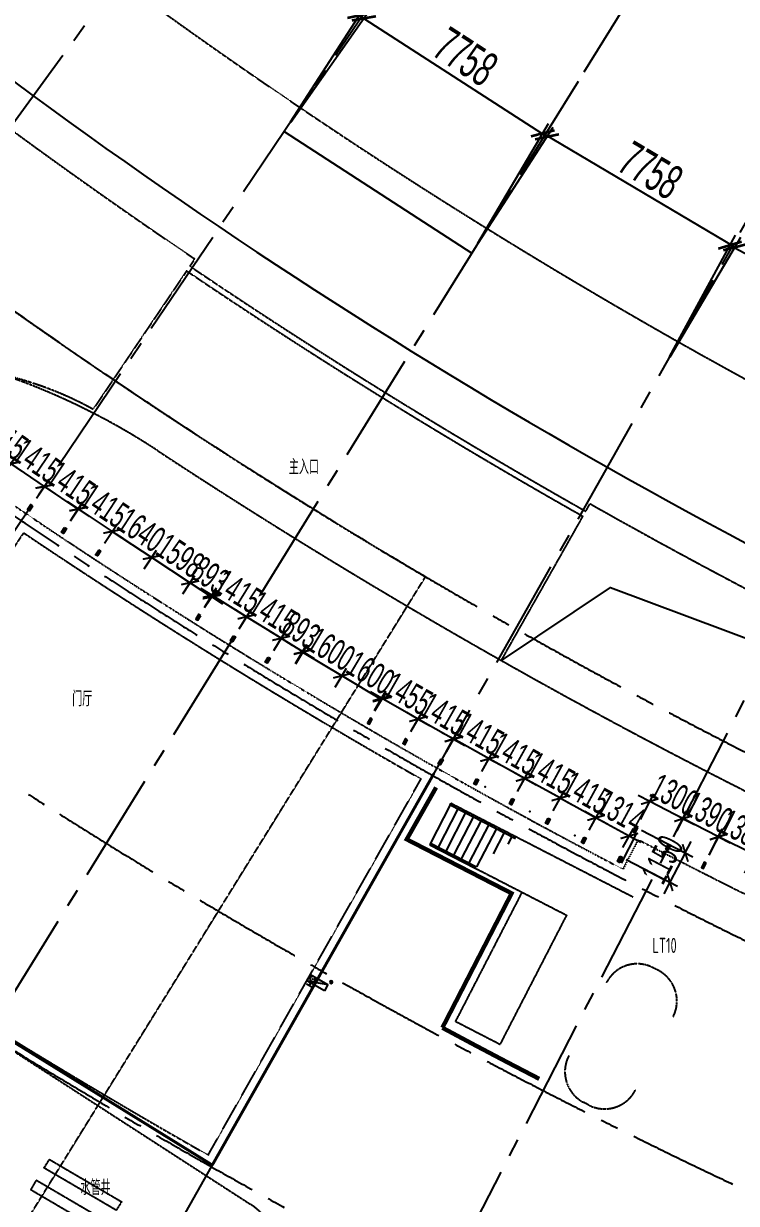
# Model space of a CAD drawing. Extents: x -668578 to 2331563, y -1202445 to 1620273.
# Drawn here: x 202031 to 226766, y 90043 to 130991 of the extents above; entities that cross this region are included whole.
import ezdxf

# ---------------------------------------------------------------- set-up
doc = ezdxf.new("R2010")
doc.units = 0
for name, pattern in [('CENTER2', [28.575, 19.05, -3.175, 3.175, -3.175]), ('DASH', [0.35, 0.25, -0.1]), ('DOT2', [0.125, 0, -0.125])]:
    doc.linetypes.add(name, pattern=pattern)
doc.layers.get('0').update_dxf_attribs({"color": 8})
doc.layers.get('Defpoints').update_dxf_attribs({"color": 8})
for name, color, linetype in [('#标注', 8, 'Continuous'), ('#轴线', 8, 'CENTER2'), ('A-BEAM-PLAN-C', 8, 'Continuous'), ('A-DIMS-150', 8, 'Continuous'), ('A-FLOR-OTLN', 8, 'DOT2'), ('A-STRS', 8, 'Continuous'), ('A-WIND-FRAM', 8, 'Continuous'), ('BZ', 8, 'Continuous'), ('DOOR_FIRE', 8, 'Continuous'), ('G-EVAC', 8, 'Continuous'), ('G-PATT', 8, 'Continuous'), ('L立面-细线', 8, 'Continuous'), ('STAIR', 8, 'Continuous'), ('WINDOW', 8, 'Continuous'), ('外轮廓', 8, 'Continuous'), ('建-文字', 8, 'Continuous'), ('建-消防-防火分区填充', 8, 'Continuous'), ('暖-消防-挡烟垂壁', 8, 'Continuous'), ('水-消防-消火栓', 8, 'Continuous'), ('水-消防-消火栓-标识', 8, 'Continuous')]:
    doc.layers.add(name, color=color, linetype=linetype)
doc.styles.add('JHZX', font='jrs.shx', dxfattribs={"width": 0.6, "bigfont": 'jhz.shx'})
doc.styles.add('XD2008', font='xd-hzs.shx', dxfattribs={"width": 0.7, "bigfont": 'xd-hztxt.shx'})
doc.dimstyles.new('JZBZ-300', dxfattribs={"dimscale": 300, "dimtxt": 3, "dimasz": 1.5, "dimexe": 1, "dimexo": 1, "dimgap": 0.5, "dimtad": 1, "dimdec": 0, "dimdsep": 46, "dimtxsty": 'JHZX', "dimblk1": 'ARCHTICK', "dimblk2": 'ARCHTICK', "dimsah": 1, "dimcen": 0, "dimclrd": 1, "dimclre": 1, "dimclrt": 2, "dimazin": 2, "dimtfac": 1, "dimtdec": 0, "dimtix": 1, "dimtmove": 0, "dimatfit": 3, "dimfxl": 0, "dimtolj": 1, "dimlwd": -1, "dimlwe": -1, "dimarcsym": 0})
doc.dimstyles.new('JZBZ-400', dxfattribs={"dimscale": 400, "dimtxt": 3, "dimasz": 1.5, "dimexe": 1, "dimexo": 1, "dimgap": 0.5, "dimtad": 1, "dimdec": 0, "dimdsep": 46, "dimtxsty": 'JHZX', "dimblk1": 'ARCHTICK', "dimblk2": 'ARCHTICK', "dimsah": 1, "dimcen": 0, "dimclrd": 1, "dimclre": 1, "dimclrt": 2, "dimazin": 2, "dimtfac": 1, "dimtdec": 0, "dimtix": 1, "dimtmove": 0, "dimatfit": 3, "dimfxl": 0, "dimtolj": 1, "dimlwd": -1, "dimlwe": -1, "dimarcsym": 0})

# ---------------------------------------------------------------- blocks, each defined once
blk = doc.blocks.new('_ARCHTICK')
at = {"color": 0, "linetype": 'ByBlock', "const_width": 0.15}
blk.add_lwpolyline([(-0.5, -0.5), (0.5, 0.5)], dxfattribs=at)
blk = doc.blocks.new('*D2918')
at = {"layer": '#标注', "ltscale": 300, "transparency": 16777216}
for p, q in [((52517, 44290), (60086, 50671)), ((174425, -21557), (175612, -11729))]:
    blk.add_line(p, q, dxfattribs=at)
blk.add_arc((197092, 166179), 179600, 220.13382, 263.11563, dxfattribs=at)
at = {"layer": 'Defpoints', "color": 0, "ltscale": 300, "transparency": 16777216}
for p in [(197092, 166179), (52212, 44032), (92699, 20035), (174378, -21955)]:
    blk.add_point(p, dxfattribs=at)
at = {"layer": '#标注', "ltscale": 300, "transparency": 16777216, "xscale": 600, "yscale": 600, "zscale": 600}
for p, rotation in [((59781, 50414), 130.1338192809486), ((175564, -12126), 353.1156299250185)]:
    blk.add_blockref('_ARCHTICK', p, dxfattribs=dict(at, rotation=rotation))
at = {"layer": '#标注', "ltscale": 300, "transparency": 16777216, "insert": (112118, 8861), "char_height": 1200, "attachment_point": 5, "rotation": 331.6247, "style": 'JHZX'}
blk.add_mtext('\\A1;42.98°', dxfattribs=at)
blk = doc.blocks.new('*D2912')
at = {"layer": '#标注', "ltscale": 300, "transparency": 16777216}
for p, q in [((91265, 9465), (95462, 15681)), ((97533, 5410), (101482, 11786))]:
    blk.add_line(p, q, dxfattribs=at)
blk.add_arc((197092, 166179), 182000, 235.96922, 238.23142, dxfattribs=at)
at = {"layer": 'Defpoints', "color": 0, "ltscale": 300, "transparency": 16777216}
for p in [(197092, 166179), (97232, 14022), (91041, 9134), (97322, 5070)]:
    blk.add_point(p, dxfattribs=at)
at = {"layer": '#标注', "ltscale": 300, "transparency": 16777216, "xscale": 600, "yscale": 600, "zscale": 600}
for p, rotation in [((95238, 15349), 145.9692216820972), ((101271, 11446), 328.2314223130762)]:
    blk.add_blockref('_ARCHTICK', p, dxfattribs=dict(at, rotation=rotation))
at = {"layer": '#标注', "ltscale": 300, "transparency": 16777216, "insert": (98670, 14040), "char_height": 1200, "attachment_point": 5, "rotation": 327.1003, "style": 'JHZX'}
blk.add_mtext('\\A1;2.26°', dxfattribs=at)
blk = doc.blocks.new('*D2913')
at = {"layer": '#标注', "ltscale": 300, "transparency": 16777216}
for p, q in [((97533, 5410), (101482, 11786)), ((103957, 1605), (107650, 8133))]:
    blk.add_line(p, q, dxfattribs=at)
blk.add_arc((197092, 166179), 182000, 238.23142, 240.49362, dxfattribs=at)
at = {"layer": 'Defpoints', "color": 0, "ltscale": 300, "transparency": 16777216}
for p in [(197092, 166179), (103316, 10198), (97322, 5070), (103760, 1257)]:
    blk.add_point(p, dxfattribs=at)
at = {"layer": '#标注', "ltscale": 300, "transparency": 16777216, "xscale": 600, "yscale": 600, "zscale": 600}
for p, rotation in [((101271, 11446), 148.2314223130731), ((107453, 7784), 330.4936231196902)]:
    blk.add_blockref('_ARCHTICK', p, dxfattribs=dict(at, rotation=rotation))
at = {"layer": '#标注', "ltscale": 300, "transparency": 16777216, "insert": (104752, 10273), "char_height": 1200, "attachment_point": 5, "rotation": 329.3625, "style": 'JHZX'}
blk.add_mtext('\\A1;2.26°', dxfattribs=at)
blk = doc.blocks.new('*D2939')
at = {"layer": '#标注', "ltscale": 300, "transparency": 16777216}
for p, q in [((-1773, -1481), (-9342, -7863)), ((165914, -92056), (164727, -101884))]:
    blk.add_line(p, q, dxfattribs=at)
blk.add_arc((197092, 166179), 269610, 220.13382, 263.11563, dxfattribs=at)
at = {"layer": 'Defpoints', "color": 0, "ltscale": 300, "transparency": 16777216}
for p in [(197092, 166179), (-1467, -1224), (40380, -53208), (165962, -91659)]:
    blk.add_point(p, dxfattribs=at)
at = {"layer": '#标注', "ltscale": 300, "transparency": 16777216, "xscale": 600, "yscale": 600, "zscale": 600}
for p, rotation in [((-9036, -7605), 130.1338192809485), ((164775, -101487), 353.1156299250187)]:
    blk.add_blockref('_ARCHTICK', p, dxfattribs=dict(at, rotation=rotation))
at = {"layer": '#标注', "ltscale": 300, "transparency": 16777216, "insert": (69342, -70334), "char_height": 1200, "attachment_point": 5, "rotation": 331.6247, "style": 'JHZX'}
blk.add_mtext('\\A1;42.98°', dxfattribs=at)
blk = doc.blocks.new('*D2999')
at = {"layer": '#标注', "transparency": 16777216}
for p, q in [((-60662, 8378), (-58201, 12532)), ((-58405, 12188), (-51730, 8235)), ((-53987, 4425), (-51526, 8579))]:
    blk.add_line(p, q, dxfattribs=at)
at = {"layer": 'Defpoints', "color": 0, "transparency": 16777216}
for p in [(-51730, 8235), (-60866, 8034), (-54191, 4081)]:
    blk.add_point(p, dxfattribs=at)
at = {"layer": '#标注', "transparency": 16777216, "xscale": 600, "yscale": 600, "zscale": 600}
for p, rotation in [((-58405, 12188), 149.3625281524388), ((-51730, 8235), 329.3625281524388)]:
    blk.add_blockref('_ARCHTICK', p, dxfattribs=dict(at, rotation=rotation))
at = {"layer": '#标注', "transparency": 16777216, "insert": (-54660, 10900), "char_height": 1200, "attachment_point": 5, "rotation": 329.3625, "style": 'JHZX'}
blk.add_mtext('\\A1;7758', dxfattribs=at)
blk = doc.blocks.new('*D3000')
at = {"layer": '#标注', "transparency": 16777216}
for p, q in [((-67162, 12584), (-64554, 16616)), ((-64771, 16280), (-58257, 12066)), ((-60648, 8370), (-58040, 12402))]:
    blk.add_line(p, q, dxfattribs=at)
at = {"layer": 'Defpoints', "color": 0, "transparency": 16777216}
for p in [(-67379, 12248), (-58257, 12066), (-60866, 8034)]:
    blk.add_point(p, dxfattribs=at)
at = {"layer": '#标注', "transparency": 16777216, "xscale": 600, "yscale": 600, "zscale": 600}
for p, rotation in [((-64771, 16280), 147.1003350215469), ((-58257, 12066), 327.1003350215469)]:
    blk.add_blockref('_ARCHTICK', p, dxfattribs=dict(at, rotation=rotation))
at = {"layer": '#标注', "transparency": 16777216, "insert": (-61080, 14845), "char_height": 1200, "attachment_point": 5, "rotation": 327.1003, "style": 'JHZX'}
blk.add_mtext('\\A1;7758', dxfattribs=at)
blk = doc.blocks.new('*D3001')
at = {"layer": '#标注', "transparency": 16777216}
for p, q in [((-73491, 17043), (-70723, 20972)), ((-70953, 20645), (-64611, 16178)), ((-67149, 12575), (-64381, 16505))]:
    blk.add_line(p, q, dxfattribs=at)
at = {"layer": 'Defpoints', "color": 0, "transparency": 16777216}
for p in [(-73722, 16716), (-64611, 16178), (-67379, 12248)]:
    blk.add_point(p, dxfattribs=at)
at = {"layer": '#标注', "transparency": 16777216, "xscale": 600, "yscale": 600, "zscale": 600}
for p, rotation in [((-70953, 20645), 144.8381265405064), ((-64611, 16178), 324.8381265405064)]:
    blk.add_blockref('_ARCHTICK', p, dxfattribs=dict(at, rotation=rotation))
at = {"layer": '#标注', "transparency": 16777216, "insert": (-67321, 19066), "char_height": 1200, "attachment_point": 5, "rotation": 324.8381, "style": 'JHZX'}
blk.add_mtext('\\A1;7758', dxfattribs=at)
blk = doc.blocks.new('*D3005')
at = {"layer": '#标注', "transparency": 16777216}
for p, q in [((-54001, 4433), (-51718, 8658)), ((-51909, 8306), (-45083, 4619)), ((-47175, 746), (-44893, 4971))]:
    blk.add_line(p, q, dxfattribs=at)
at = {"layer": 'Defpoints', "color": 0, "transparency": 16777216}
for p in [(-45083, 4619), (-54191, 4081), (-47365, 394)]:
    blk.add_point(p, dxfattribs=at)
at = {"layer": '#标注', "transparency": 16777216, "xscale": 600, "yscale": 600, "zscale": 600}
for p, rotation in [((-51909, 8306), 151.6247212833316), ((-45083, 4619), 331.6247212833315)]:
    blk.add_blockref('_ARCHTICK', p, dxfattribs=dict(at, rotation=rotation))
at = {"layer": '#标注', "transparency": 16777216, "insert": (-48115, 7166), "char_height": 1200, "attachment_point": 5, "rotation": 331.6247, "style": 'JHZX'}
blk.add_mtext('\\A1;7758', dxfattribs=at)
blk = doc.blocks.new('*D2651')
at = {"layer": '#标注', "color": 1, "ltscale": 300, "transparency": 16777216}
for p, q in [((226141, 102770), (225738, 102972)), ((225820, 102133), (226275, 103038)), ((227381, 102147), (226141, 102770)), ((227061, 101510), (227516, 102415)), ((227381, 102147), (227783, 101945))]:
    blk.add_line(p, q, dxfattribs=at)
at = {"layer": 'Defpoints', "color": 0, "ltscale": 300, "transparency": 16777216}
for p in [(226141, 102770), (225686, 101865), (226926, 101242)]:
    blk.add_point(p, dxfattribs=at)
at = {"layer": '#标注', "color": 1, "ltscale": 300, "transparency": 16777216, "xscale": 450, "yscale": 450, "zscale": 450}
for p, rotation in [((226141, 102770), 333.3222554454931), ((227381, 102147), 153.3222554454931)]:
    blk.add_blockref('_ARCHTICK', p, dxfattribs=dict(at, rotation=rotation))
at = {"layer": '#标注', "color": 2, "ltscale": 300, "transparency": 16777216, "insert": (227030, 102995), "char_height": 900, "attachment_point": 5, "rotation": 333.3223, "style": 'JHZX'}
blk.add_mtext('\\A1;1388', dxfattribs=at)
blk = doc.blocks.new('*D2652')
at = {"layer": '#标注', "color": 1, "ltscale": 300, "transparency": 16777216}
for p, q in [((224913, 103398), (224513, 103604)), ((224588, 102768), (225050, 103665)), ((226149, 102762), (224913, 103398)), ((225824, 102131), (226286, 103029)), ((226149, 102762), (226549, 102556))]:
    blk.add_line(p, q, dxfattribs=at)
at = {"layer": 'Defpoints', "color": 0, "ltscale": 300, "transparency": 16777216}
for p in [(224913, 103398), (224451, 102501), (225686, 101865)]:
    blk.add_point(p, dxfattribs=at)
at = {"layer": '#标注', "color": 1, "ltscale": 300, "transparency": 16777216, "xscale": 450, "yscale": 450, "zscale": 450}
for p, rotation in [((224913, 103398), 332.7560096528908), ((226149, 102762), 152.7560096528909)]:
    blk.add_blockref('_ARCHTICK', p, dxfattribs=dict(at, rotation=rotation))
at = {"layer": '#标注', "color": 2, "ltscale": 300, "transparency": 16777216, "insert": (225805, 103614), "char_height": 900, "attachment_point": 5, "rotation": 332.756, "style": 'JHZX'}
blk.add_mtext('\\A1;1390', dxfattribs=at)
blk = doc.blocks.new('*D2653')
at = {"layer": '#标注', "color": 1, "ltscale": 300, "transparency": 16777216}
for p, q in [((223761, 103994), (223362, 104202)), ((223433, 103362), (223899, 104261)), ((224915, 103396), (223761, 103994)), ((224587, 102763), (225053, 103662)), ((224915, 103396), (225315, 103188))]:
    blk.add_line(p, q, dxfattribs=at)
at = {"layer": 'Defpoints', "color": 0, "ltscale": 300, "transparency": 16777216}
for p in [(223761, 103994), (223295, 103095), (224449, 102497)]:
    blk.add_point(p, dxfattribs=at)
at = {"layer": '#标注', "color": 1, "ltscale": 300, "transparency": 16777216, "xscale": 450, "yscale": 450, "zscale": 450}
for p, rotation in [((223761, 103994), 332.5785116686216), ((224915, 103396), 152.5785116686216)]:
    blk.add_blockref('_ARCHTICK', p, dxfattribs=dict(at, rotation=rotation))
at = {"layer": '#标注', "color": 2, "ltscale": 300, "transparency": 16777216, "insert": (224614, 104228), "char_height": 900, "attachment_point": 5, "rotation": 332.5785, "style": 'JHZX'}
blk.add_mtext('\\A1;1300', dxfattribs=at)
blk = doc.blocks.new('*D2654')
at = {"layer": '#标注', "color": 1, "ltscale": 300, "transparency": 16777216}
for p, q in [((219417, 104790), (219022, 105007)), ((219172, 104344), (219561, 105053)), ((220658, 104110), (219417, 104790)), ((220413, 103663), (220802, 104373)), ((220658, 104110), (221052, 103893))]:
    blk.add_line(p, q, dxfattribs=at)
at = {"layer": 'Defpoints', "color": 0, "ltscale": 300, "transparency": 16777216}
for p in [(219417, 104790), (219028, 104081), (220269, 103400)]:
    blk.add_point(p, dxfattribs=at)
at = {"layer": '#标注', "color": 1, "ltscale": 300, "transparency": 16777216, "xscale": 450, "yscale": 450, "zscale": 450}
for p, rotation in [((219417, 104790), 331.2581192507547), ((220658, 104110), 151.2581192507547)]:
    blk.add_blockref('_ARCHTICK', p, dxfattribs=dict(at, rotation=rotation))
at = {"layer": '#标注', "color": 2, "ltscale": 300, "transparency": 16777216, "insert": (220326, 104976), "char_height": 900, "attachment_point": 5, "rotation": 331.2581, "style": 'JHZX'}
blk.add_mtext('\\A1;1415', dxfattribs=at)
blk = doc.blocks.new('*D2655')
at = {"layer": '#标注', "color": 1, "ltscale": 300, "transparency": 16777216}
for p, q in [((218184, 105475), (217791, 105694)), ((217937, 105032), (218330, 105737)), ((219421, 104786), (218184, 105475)), ((219174, 104343), (219567, 105048)), ((219421, 104786), (219814, 104566))]:
    blk.add_line(p, q, dxfattribs=at)
at = {"layer": 'Defpoints', "color": 0, "ltscale": 300, "transparency": 16777216}
for p in [(218184, 105475), (217791, 104770), (219028, 104081)]:
    blk.add_point(p, dxfattribs=at)
at = {"layer": '#标注', "color": 1, "ltscale": 300, "transparency": 16777216, "xscale": 450, "yscale": 450, "zscale": 450}
for p, rotation in [((218184, 105475), 330.8609928468524), ((219421, 104786), 150.8609928468524)]:
    blk.add_blockref('_ARCHTICK', p, dxfattribs=dict(at, rotation=rotation))
at = {"layer": '#标注', "color": 2, "ltscale": 300, "transparency": 16777216, "insert": (219095, 105654), "char_height": 900, "attachment_point": 5, "rotation": 330.861, "style": 'JHZX'}
blk.add_mtext('\\A1;1415', dxfattribs=at)
blk = doc.blocks.new('*D2656')
at = {"layer": '#标注', "color": 1, "ltscale": 300, "transparency": 16777216}
for p, q in [((216944, 106162), (216550, 106380)), ((216698, 105717), (217089, 106425)), ((218183, 105477), (216944, 106162)), ((217937, 105032), (218328, 105740)), ((218183, 105477), (218577, 105259))]:
    blk.add_line(p, q, dxfattribs=at)
at = {"layer": 'Defpoints', "color": 0, "ltscale": 300, "transparency": 16777216}
for p in [(216944, 106162), (216553, 105455), (217791, 104770)]:
    blk.add_point(p, dxfattribs=at)
at = {"layer": '#标注', "color": 1, "ltscale": 300, "transparency": 16777216, "xscale": 450, "yscale": 450, "zscale": 450}
for p, rotation in [((216944, 106162), 331.0501770388778), ((218183, 105477), 151.0501770388778)]:
    blk.add_blockref('_ARCHTICK', p, dxfattribs=dict(at, rotation=rotation))
at = {"layer": '#标注', "color": 2, "ltscale": 300, "transparency": 16777216, "insert": (217854, 106345), "char_height": 900, "attachment_point": 5, "rotation": 331.0502, "style": 'JHZX'}
blk.add_mtext('\\A1;1415', dxfattribs=at)
blk = doc.blocks.new('*D2657')
at = {"layer": '#标注', "color": 1, "ltscale": 300, "transparency": 16777216}
for p, q in [((215720, 106853), (215329, 107076)), ((215471, 106416), (215869, 107114)), ((216950, 106153), (215720, 106853)), ((216701, 105716), (217099, 106413)), ((216950, 106153), (217341, 105930))]:
    blk.add_line(p, q, dxfattribs=at)
at = {"layer": 'Defpoints', "color": 0, "ltscale": 300, "transparency": 16777216}
for p in [(215720, 106853), (215323, 106155), (216553, 105455)]:
    blk.add_point(p, dxfattribs=at)
at = {"layer": '#标注', "color": 1, "ltscale": 300, "transparency": 16777216, "xscale": 450, "yscale": 450, "zscale": 450}
for p, rotation in [((215720, 106853), 330.3451845308609), ((216950, 106153), 150.3451845308609)]:
    blk.add_blockref('_ARCHTICK', p, dxfattribs=dict(at, rotation=rotation))
at = {"layer": '#标注', "color": 2, "ltscale": 300, "transparency": 16777216, "insert": (216632, 107024), "char_height": 900, "attachment_point": 5, "rotation": 330.3452, "style": 'JHZX'}
blk.add_mtext('\\A1;1415', dxfattribs=at)
blk = doc.blocks.new('*D2658')
at = {"layer": '#标注', "color": 1, "ltscale": 300, "transparency": 16777216}
for p, q in [((209767, 110403), (209385, 110640)), ((209506, 109981), (209925, 110658)), ((210971, 109658), (209767, 110403)), ((210709, 109236), (211129, 109913)), ((210971, 109658), (211353, 109421))]:
    blk.add_line(p, q, dxfattribs=at)
at = {"layer": 'Defpoints', "color": 0, "ltscale": 300, "transparency": 16777216}
for p in [(209767, 110403), (209348, 109726), (210551, 108981)]:
    blk.add_point(p, dxfattribs=at)
at = {"layer": '#标注', "color": 1, "ltscale": 300, "transparency": 16777216, "xscale": 450, "yscale": 450, "zscale": 450}
for p, rotation in [((209767, 110403), 328.2314223798664), ((210971, 109658), 148.2314223798664)]:
    blk.add_blockref('_ARCHTICK', p, dxfattribs=dict(at, rotation=rotation))
at = {"layer": '#标注', "color": 2, "ltscale": 300, "transparency": 16777216, "insert": (210685, 110541), "char_height": 900, "attachment_point": 5, "rotation": 328.2314, "style": 'JHZX'}
blk.add_mtext('\\A1;1415', dxfattribs=at)
blk = doc.blocks.new('*D2659')
at = {"layer": '#标注', "color": 1, "ltscale": 300, "transparency": 16777216}
for p, q in [((208564, 111148), (208181, 111385)), ((208303, 110727), (208722, 111403)), ((209767, 110403), (208564, 111148)), ((209506, 109981), (209925, 110658)), ((209767, 110403), (210150, 110166))]:
    blk.add_line(p, q, dxfattribs=at)
at = {"layer": 'Defpoints', "color": 0, "ltscale": 300, "transparency": 16777216}
for p in [(208564, 111148), (208145, 110471), (209348, 109726)]:
    blk.add_point(p, dxfattribs=at)
at = {"layer": '#标注', "color": 1, "ltscale": 300, "transparency": 16777216, "xscale": 450, "yscale": 450, "zscale": 450}
for p, rotation in [((208564, 111148), 328.231011013823), ((209767, 110403), 148.2310110138231)]:
    blk.add_blockref('_ARCHTICK', p, dxfattribs=dict(at, rotation=rotation))
at = {"layer": '#标注', "color": 2, "ltscale": 300, "transparency": 16777216, "insert": (209482, 111286), "char_height": 900, "attachment_point": 5, "rotation": 328.231, "style": 'JHZX'}
blk.add_mtext('\\A1;1415', dxfattribs=at)
blk = doc.blocks.new('*D2660')
at = {"layer": '#标注', "color": 1, "ltscale": 300, "transparency": 16777216}
for p, q in [((203926, 114146), (203550, 114394)), ((203654, 113734), (204091, 114397)), ((203926, 114146), (205107, 113367)), ((204835, 112955), (205273, 113617)), ((205107, 113367), (205483, 113119))]:
    blk.add_line(p, q, dxfattribs=at)
at = {"layer": 'Defpoints', "color": 0, "ltscale": 300, "transparency": 16777216}
for p in [(203489, 113484), (205107, 113367), (204670, 112704)]:
    blk.add_point(p, dxfattribs=at)
at = {"layer": '#标注', "color": 1, "ltscale": 300, "transparency": 16777216, "xscale": 450, "yscale": 450, "zscale": 450}
for p, rotation in [((203926, 114146), 326.5908349211522), ((205107, 113367), 146.5908349211522)]:
    blk.add_blockref('_ARCHTICK', p, dxfattribs=dict(at, rotation=rotation))
at = {"layer": '#标注', "color": 2, "ltscale": 300, "transparency": 16777216, "insert": (204847, 114257), "char_height": 900, "attachment_point": 5, "rotation": 326.5908, "style": 'JHZX'}
blk.add_mtext('\\A1;1415', dxfattribs=at)
blk = doc.blocks.new('*D2661')
at = {"layer": '#标注', "color": 1, "ltscale": 300, "transparency": 16777216}
for p, q in [((202755, 114929), (202381, 115180)), ((202481, 114522), (202922, 115178)), ((203930, 114140), (202755, 114929)), ((203656, 113733), (204097, 114389)), ((203930, 114140), (204303, 113889))]:
    blk.add_line(p, q, dxfattribs=at)
at = {"layer": 'Defpoints', "color": 0, "ltscale": 300, "transparency": 16777216}
for p in [(202755, 114929), (202314, 114273), (203489, 113484)]:
    blk.add_point(p, dxfattribs=at)
at = {"layer": '#标注', "color": 1, "ltscale": 300, "transparency": 16777216, "xscale": 450, "yscale": 450, "zscale": 450}
for p, rotation in [((202755, 114929), 326.1176717298445), ((203930, 114140), 146.1176717298444)]:
    blk.add_blockref('_ARCHTICK', p, dxfattribs=dict(at, rotation=rotation))
at = {"layer": '#标注', "color": 2, "ltscale": 300, "transparency": 16777216, "insert": (203677, 115033), "char_height": 900, "attachment_point": 5, "rotation": 326.1177, "style": 'JHZX'}
blk.add_mtext('\\A1;1415', dxfattribs=at)
blk = doc.blocks.new('*D2662')
at = {"layer": '#标注', "color": 1, "ltscale": 300, "transparency": 16777216}
for p, q in [((201586, 115721), (201214, 115973)), ((201311, 115316), (201755, 115969)), ((202757, 114925), (201586, 115721)), ((202482, 114521), (202926, 115174)), ((202757, 114925), (203129, 114673))]:
    blk.add_line(p, q, dxfattribs=at)
at = {"layer": 'Defpoints', "color": 0, "ltscale": 300, "transparency": 16777216}
for p in [(201586, 115721), (201143, 115068), (202314, 114273)]:
    blk.add_point(p, dxfattribs=at)
at = {"layer": '#标注', "color": 1, "ltscale": 300, "transparency": 16777216, "xscale": 450, "yscale": 450, "zscale": 450}
for p, rotation in [((201586, 115721), 325.8213643030485), ((202757, 114925), 145.8213643030485)]:
    blk.add_blockref('_ARCHTICK', p, dxfattribs=dict(at, rotation=rotation))
at = {"layer": '#标注', "color": 2, "ltscale": 300, "transparency": 16777216, "insert": (202509, 115819), "char_height": 900, "attachment_point": 5, "rotation": 325.8214, "style": 'JHZX'}
blk.add_mtext('\\A1;1415', dxfattribs=at)
blk = doc.blocks.new('*D2663')
at = {"layer": '#标注', "color": 1, "ltscale": 300, "transparency": 16777216}
for p, q in [((200424, 116519), (200054, 116774)), ((200148, 116118), (200595, 116766)), ((201589, 115715), (200424, 116519)), ((201313, 115315), (201760, 115962)), ((201589, 115715), (201960, 115460))]:
    blk.add_line(p, q, dxfattribs=at)
at = {"layer": 'Defpoints', "color": 0, "ltscale": 300, "transparency": 16777216}
for p in [(200424, 116519), (199978, 115871), (201143, 115068)]:
    blk.add_point(p, dxfattribs=at)
at = {"layer": '#标注', "color": 1, "ltscale": 300, "transparency": 16777216, "xscale": 450, "yscale": 450, "zscale": 450}
for p, rotation in [((200424, 116519), 325.4072089692419), ((201589, 115715), 145.4072089692419)]:
    blk.add_blockref('_ARCHTICK', p, dxfattribs=dict(at, rotation=rotation))
at = {"layer": '#标注', "color": 2, "ltscale": 300, "transparency": 16777216, "insert": (201348, 116611), "char_height": 900, "attachment_point": 5, "rotation": 325.4072, "style": 'JHZX'}
blk.add_mtext('\\A1;1415', dxfattribs=at)
blk = doc.blocks.new('*D2457')
at = {"layer": '#标注', "color": 1, "ltscale": 300, "transparency": 16777216}
for p, q in [((214456, 107573), (214065, 107795)), ((214213, 107146), (214604, 107833)), ((215720, 106853), (214456, 107573)), ((215471, 106416), (215869, 107114)), ((215720, 106853), (216111, 106630))]:
    blk.add_line(p, q, dxfattribs=at)
at = {"layer": 'Defpoints', "color": 0, "ltscale": 300, "transparency": 16777216}
for p in [(214456, 107573), (214064, 106885), (215323, 106155)]:
    blk.add_point(p, dxfattribs=at)
at = {"layer": '#标注', "color": 1, "ltscale": 300, "transparency": 16777216, "xscale": 450, "yscale": 450, "zscale": 450}
for p, rotation in [((214456, 107573), 330.3451845308609), ((215720, 106853), 150.3451845308609)]:
    blk.add_blockref('_ARCHTICK', p, dxfattribs=dict(at, rotation=rotation))
at = {"layer": '#标注', "color": 2, "ltscale": 300, "transparency": 16777216, "insert": (215385, 107734), "char_height": 900, "attachment_point": 5, "rotation": 330.3452, "style": 'JHZX'}
blk.add_mtext('\\A1;1455', dxfattribs=at)
blk = doc.blocks.new('*D2458')
at = {"layer": '#标注', "color": 1, "ltscale": 300, "transparency": 16777216}
for p, q in [((220658, 104110), (220263, 104326)), ((220413, 103663), (220802, 104373)), ((220658, 104110), (221899, 103429)), ((221661, 102996), (222043, 103692)), ((221899, 103429), (222293, 103213))]:
    blk.add_line(p, q, dxfattribs=at)
at = {"layer": 'Defpoints', "color": 0, "ltscale": 300, "transparency": 16777216}
for p in [(220269, 103400), (221899, 103429), (221517, 102733)]:
    blk.add_point(p, dxfattribs=at)
at = {"layer": '#标注', "color": 1, "ltscale": 300, "transparency": 16777216, "xscale": 450, "yscale": 450, "zscale": 450}
for p, rotation in [((220658, 104110), 331.2581192507547), ((221899, 103429), 151.2581192507547)]:
    blk.add_blockref('_ARCHTICK', p, dxfattribs=dict(at, rotation=rotation))
at = {"layer": '#标注', "color": 2, "ltscale": 300, "transparency": 16777216, "insert": (221567, 104296), "char_height": 900, "attachment_point": 5, "rotation": 331.2581, "style": 'JHZX'}
blk.add_mtext('\\A1;1415', dxfattribs=at)
blk = doc.blocks.new('*D2459')
at = {"layer": '#标注', "color": 1, "ltscale": 300, "transparency": 16777216}
for p, q in [((221899, 103429), (221504, 103646)), ((221661, 102996), (222043, 103692)), ((221899, 103429), (223051, 102797)), ((222830, 102394), (223195, 103060)), ((223051, 102797), (223446, 102581))]:
    blk.add_line(p, q, dxfattribs=at)
at = {"layer": 'Defpoints', "color": 0, "ltscale": 300, "transparency": 16777216}
for p in [(223051, 102797), (221517, 102733), (222686, 102131)]:
    blk.add_point(p, dxfattribs=at)
at = {"layer": '#标注', "color": 1, "ltscale": 300, "transparency": 16777216, "xscale": 450, "yscale": 450, "zscale": 450}
for p, rotation in [((221899, 103429), 331.2581192507547), ((223051, 102797), 151.2581192507547)]:
    blk.add_blockref('_ARCHTICK', p, dxfattribs=dict(at, rotation=rotation))
at = {"layer": '#标注', "color": 2, "ltscale": 300, "transparency": 16777216, "insert": (222763, 103639), "char_height": 900, "attachment_point": 5, "rotation": 331.2581, "style": 'JHZX'}
blk.add_mtext('\\A1;1314', dxfattribs=at)
blk = doc.blocks.new('*D2460')
at = {"layer": '#标注', "color": 1, "ltscale": 300, "transparency": 16777216}
for p, q in [((223479, 102999), (225259, 102068)), ((224993, 102207), (225202, 102606)), ((222946, 101980), (224726, 101049)), ((224993, 102207), (224460, 101188)), ((224460, 101188), (224251, 100789))]:
    blk.add_line(p, q, dxfattribs=at)
at = {"layer": 'Defpoints', "color": 0, "ltscale": 300, "transparency": 16777216}
for p in [(223213, 103138), (222680, 102119), (224460, 101188)]:
    blk.add_point(p, dxfattribs=at)
at = {"layer": '#标注', "color": 1, "ltscale": 300, "transparency": 16777216, "xscale": 450, "yscale": 450, "zscale": 450}
for p, rotation in [((224993, 102207), 242.3820869958624), ((224460, 101188), 62.3820869958624)]:
    blk.add_blockref('_ARCHTICK', p, dxfattribs=dict(at, rotation=rotation))
at = {"layer": '#标注', "color": 2, "ltscale": 300, "transparency": 16777216, "insert": (224195, 101976), "char_height": 900, "attachment_point": 5, "rotation": 62.3821, "style": 'JHZX'}
blk.add_mtext('\\A1;1150', dxfattribs=at)
blk = doc.blocks.new('*D2462')
at = {"layer": '#标注', "color": 1, "ltscale": 300, "transparency": 16777216}
for p, q in [((204835, 112955), (205273, 113617)), ((205107, 113367), (206476, 112464)), ((206210, 112062), (206641, 112715))]:
    blk.add_line(p, q, dxfattribs=at)
at = {"layer": 'Defpoints', "color": 0, "ltscale": 300, "transparency": 16777216}
for p in [(204670, 112704), (206476, 112464), (206045, 111811)]:
    blk.add_point(p, dxfattribs=at)
at = {"layer": '#标注', "color": 1, "ltscale": 300, "transparency": 16777216, "xscale": 450, "yscale": 450, "zscale": 450}
for p, rotation in [((205107, 113367), 146.5908349211522), ((206476, 112464), 326.5908349211522)]:
    blk.add_blockref('_ARCHTICK', p, dxfattribs=dict(at, rotation=rotation))
at = {"layer": '#标注', "color": 2, "ltscale": 300, "transparency": 16777216, "insert": (206122, 113416), "char_height": 900, "attachment_point": 5, "rotation": 326.5908, "style": 'JHZX'}
blk.add_mtext('\\A1;1640', dxfattribs=at)
blk = doc.blocks.new('*D2463')
at = {"layer": '#标注', "color": 1, "ltscale": 300, "transparency": 16777216}
for p, q in [((206210, 112062), (206641, 112715)), ((206476, 112464), (207810, 111584)), ((207556, 111200), (207975, 111835))]:
    blk.add_line(p, q, dxfattribs=at)
at = {"layer": 'Defpoints', "color": 0, "ltscale": 300, "transparency": 16777216}
for p in [(206045, 111811), (207810, 111584), (207391, 110949)]:
    blk.add_point(p, dxfattribs=at)
at = {"layer": '#标注', "color": 1, "ltscale": 300, "transparency": 16777216, "xscale": 450, "yscale": 450, "zscale": 450}
for p, rotation in [((206476, 112464), 146.5908349211522), ((207810, 111584), 326.5908349211522)]:
    blk.add_blockref('_ARCHTICK', p, dxfattribs=dict(at, rotation=rotation))
at = {"layer": '#标注', "color": 2, "ltscale": 300, "transparency": 16777216, "insert": (207473, 112525), "char_height": 900, "attachment_point": 5, "rotation": 326.5908, "style": 'JHZX'}
blk.add_mtext('\\A1;1598', dxfattribs=at)
blk = doc.blocks.new('*D2464')
at = {"layer": '#标注', "color": 1, "ltscale": 300, "transparency": 16777216}
for p, q in [((207810, 111584), (207434, 111832)), ((207556, 111200), (207975, 111835)), ((207810, 111584), (208555, 111093)), ((208312, 110725), (208720, 111343)), ((208555, 111093), (208930, 110845))]:
    blk.add_line(p, q, dxfattribs=at)
at = {"layer": 'Defpoints', "color": 0, "ltscale": 300, "transparency": 16777216}
for p in [(208555, 111093), (207391, 110949), (208147, 110474)]:
    blk.add_point(p, dxfattribs=at)
at = {"layer": '#标注', "color": 1, "ltscale": 300, "transparency": 16777216, "xscale": 450, "yscale": 450, "zscale": 450}
for p, rotation in [((207810, 111584), 326.5908349211522), ((208555, 111093), 146.5908349211522)]:
    blk.add_blockref('_ARCHTICK', p, dxfattribs=dict(at, rotation=rotation))
at = {"layer": '#标注', "color": 2, "ltscale": 300, "transparency": 16777216, "insert": (208513, 111840), "char_height": 900, "attachment_point": 5, "rotation": 326.5908, "style": 'JHZX'}
blk.add_mtext('\\A1;893', dxfattribs=at)
blk = doc.blocks.new('*D2465')
at = {"layer": '#标注', "color": 1, "ltscale": 300, "transparency": 16777216}
for p, q in [((210971, 109658), (210588, 109895)), ((210709, 109236), (211129, 109913)), ((210971, 109658), (211730, 109188)), ((211473, 108774), (211888, 109443)), ((211730, 109188), (212112, 108951))]:
    blk.add_line(p, q, dxfattribs=at)
at = {"layer": 'Defpoints', "color": 0, "ltscale": 300, "transparency": 16777216}
for p in [(210551, 108981), (211730, 109188), (211315, 108519)]:
    blk.add_point(p, dxfattribs=at)
at = {"layer": '#标注', "color": 1, "ltscale": 300, "transparency": 16777216, "xscale": 450, "yscale": 450, "zscale": 450}
for p, rotation in [((210971, 109658), 328.2314223798664), ((211730, 109188), 148.2314223798664)]:
    blk.add_blockref('_ARCHTICK', p, dxfattribs=dict(at, rotation=rotation))
at = {"layer": '#标注', "color": 2, "ltscale": 300, "transparency": 16777216, "insert": (211666, 109933), "char_height": 900, "attachment_point": 5, "rotation": 328.2314, "style": 'JHZX'}
blk.add_mtext('\\A1;893', dxfattribs=at)
blk = doc.blocks.new('*D2466')
at = {"layer": 'BZ', "color": 1, "linetype": 'ByBlock', "ltscale": 300, "transparency": 16777216}
for p, q in [((211470, 108776), (211865, 109436)), ((211711, 109178), (213081, 108357)), ((212840, 107955), (213235, 108614))]:
    blk.add_line(p, q, dxfattribs=at)
at = {"layer": 'Defpoints', "color": 0, "ltscale": 300, "transparency": 16777216}
for p in [(211315, 108519), (213081, 108357), (212686, 107697)]:
    blk.add_point(p, dxfattribs=at)
at = {"layer": 'BZ', "color": 1, "ltscale": 300, "transparency": 16777216, "xscale": 450, "yscale": 450, "zscale": 450}
for p, rotation in [((211711, 109178), 149.0705694196356), ((213081, 108357), 329.0705694196356)]:
    blk.add_blockref('_ARCHTICK', p, dxfattribs=dict(at, rotation=rotation))
at = {"layer": 'BZ', "color": 2, "ltscale": 300, "transparency": 16777216, "insert": (212704, 109282), "char_height": 900, "attachment_point": 5, "rotation": 329.0706, "style": 'JHZX'}
blk.add_mtext('\\A1;1600', dxfattribs=at)
blk = doc.blocks.new('*D2467')
at = {"layer": 'BZ', "color": 1, "linetype": 'ByBlock', "ltscale": 300, "transparency": 16777216}
for p, q in [((212840, 107955), (213235, 108614)), ((213081, 108357), (214454, 107535)), ((214218, 107141), (214608, 107792))]:
    blk.add_line(p, q, dxfattribs=at)
at = {"layer": 'Defpoints', "color": 0, "ltscale": 300, "transparency": 16777216}
for p in [(212686, 107697), (214454, 107535), (214063, 106883)]:
    blk.add_point(p, dxfattribs=at)
at = {"layer": 'BZ', "color": 1, "ltscale": 300, "transparency": 16777216, "xscale": 450, "yscale": 450, "zscale": 450}
for p, rotation in [((213081, 108357), 149.0705694196356), ((214454, 107535), 329.0705694196356)]:
    blk.add_blockref('_ARCHTICK', p, dxfattribs=dict(at, rotation=rotation))
at = {"layer": 'BZ', "color": 2, "ltscale": 300, "transparency": 16777216, "insert": (214076, 108461), "char_height": 900, "attachment_point": 5, "rotation": 329.0706, "style": 'JHZX'}
blk.add_mtext('\\A1;1600', dxfattribs=at)
blk = doc.blocks.new('幕墙分隔')
for p, q in [((-40, -100), (40, 100)), ((0, 100), (0, -100))]:
    blk.add_line(p, q)
blk.add_lwpolyline([(-40, 100), (40, 100), (40, -100), (-40, -100)], close=True)
blk = doc.blocks.new('A$C489F191C')
at = {"layer": '暖-消防-挡烟垂壁', "color": 3, "linetype": 'DASH', "const_width": 100}
for points in [[(92210, 43531), (99894, 57108)], [(76881, 53024), (92210, 43531)]]:
    blk.add_lwpolyline(points, dxfattribs=at)
blk = doc.blocks.new('消火栓箱-111')
blk.add_hatch(color=256).paths.add_polyline_path([(-200, -54), (-200, -60, -0.414214), (-110, -150, -1), (-290, -150, -0.414214), (-200, -60), (-200, -54), (-350, 0), (-350, -250), (350, -250)])
for p, q in [((350, 0), (-350, 0)), ((-350, 0), (350, -250)), ((-350, 0), (-350, -250)), ((-300, 100), (-100, 100)), ((-200, -60), (-200, 100)), ((350, -250), (350, 0)), ((-350, -250), (350, -250))]:
    blk.add_line(p, q)
blk.add_circle((-200, -150), 90)
blk.add_point((-200, -150))
at = {"layer": '水-消防-消火栓'}
blk.add_arc((-350, 0), 700, 359.9687, 0, dxfattribs=at)
blk = doc.blocks.new('立管-R75-1')
at = {"linetype": 'Continuous'}
blk.add_circle((0, 0), 75, dxfattribs=at)
blk.add_point((0, 0), dxfattribs=at)
blk = doc.blocks.new('A$Caccc0cd0')
at = {"layer": '#标注'}
for p1, p2, distance, picture, middle in [((-73721.6, 16715.6), (-67379.4, 12247.9), 4807, '*D3001', (-67321.5, 19065.6)), ((-67379.4, 12247.9), (-60865.7, 8034.1), 4802.1, '*D3000', (-61079.6, 14844.6)), ((-60865.7, 8034.1), (-54190.7, 4080.6), 4828.2, '*D2999', (-54660, 10899.9)), ((-54190.7, 4080.6), (-47364.9, 393.7), 4802.1, '*D3005', (-48115.5, 7166.2))]:
    dim = blk.add_aligned_dim(p1=p1, p2=p2, distance=distance, dimstyle='JZBZ-400', override={"dimclrd": 256, "dimclre": 256, "dimclrt": 256}, dxfattribs=at)
    dim.commit()
    dim.dimension.update_dxf_attribs({"geometry": picture, "text_midpoint": middle})
blk = doc.blocks.new('DSGDFG')
at = {"layer": '#标注', "ltscale": 300}
blk.add_arc((197092.2, 166179.2), 257800, 220.136073, 263.11563, dxfattribs=at)
at = {"layer": '#轴线', "ltscale": 200}
for p, q in [((43365.9, -43147.5), (84924.4, 13442)), ((91040.7, 9133.5), (51745.5, -49056.6)), ((97322.4, 5069.8), (60352.9, -54629)), ((69174.5, -59855.8), (103759.5, 1257.2)), ((110342.2, -2298.4), (78196.4, -64728.8))]:
    blk.add_line(p, q, dxfattribs=at)
for radius in [206950, 212800, 220600, 228400, 236200, 244000, 251800, 257800]:
    blk.add_arc((197092.2, 166179.2), radius, 218.438892, 265.140584, dxfattribs=at)
at = {"layer": '#标注', "ltscale": 300}
blk.add_blockref('A$Caccc0cd0', (154502.6, -8915.6), dxfattribs=at)
for base, p1, p2, picture, middle in [((40379.7, -53208.3), (-1467, -1223.5), (165961.7, -91658.5), '*D2939', (69341.6, -70334.5)), ((92698.6, 20034.9), (52211.6, 44032.2), (174377.5, -21954.5), '*D2918', (112118.4, 8861.3)), ((97231.8, 14021.6), (91040.7, 9133.5), (97322.4, 5069.8), '*D2912', (98669.8, 14039.5)), ((103315.7, 10198.5), (97322.4, 5069.8), (103759.5, 1257.2), '*D2913', (104751.9, 10273.1))]:
    dim = blk.add_angular_dim_3p(base=base, center=(197092.1, 166179.2), p1=p1, p2=p2, dimstyle='JZBZ-400', override={"dimclrd": 256, "dimclre": 256, "dimclrt": 256}, dxfattribs=at)
    dim.commit()
    dim.dimension.update_dxf_attribs({"geometry": picture, "text_midpoint": middle})
blk = doc.blocks.new('HJGHJ')
at = {"layer": '#标注', "ltscale": 300}
for p1, p2, distance, picture, middle in [((201142.9, 115067.7), (199977.8, 115871.3), -786.5, '*D2663', (201347.5, 116610.9)), ((202313.8, 114272.6), (201142.9, 115067.7), -789.1, '*D2662', (202508.7, 115819.4)), ((203488.8, 113483.6), (202313.8, 114272.6), -790.9, '*D2661', (203676.7, 115032.8)), ((203488.8, 113483.6), (204670.3, 112704.2), 793.8, '*D2660', (204847, 114257.4)), ((209348.2, 109726.3), (208144.9, 110471.5), -796.1, '*D2659', (209481.5, 111285.8)), ((210551.5, 108981.1), (209348.2, 109726.3), -796.1, '*D2658', (210684.9, 110540.6)), ((216552.9, 105454.8), (215322.8, 106155.1), -803, '*D2657', (216632, 107024.2)), ((217791.4, 104769.8), (216552.9, 105454.8), -808.6, '*D2656', (217853.9, 106344.8)), ((219027.5, 104080.6), (217791.4, 104769.8), -807.1, '*D2655', (219094.6, 105654.2)), ((220268.5, 103400), (219027.5, 104080.6), -809.6, '*D2654', (220325.8, 104976.2)), ((224448.7, 102496.7), (223294.8, 103095.4), -1012.8, '*D2653', (224614.5, 104227.6)), ((225686.4, 101864.6), (224450.8, 102500.8), -1009.6, '*D2652', (225805.5, 103613.7)), ((226925.9, 101241.8), (225685.6, 101865), -1013.3, '*D2651', (227030.1, 102994.9)), ((223212.8, 103138.3), (222679.7, 102119.4), 2009.3, '*D2460', (224195, 101975.6))]:
    dim = blk.add_aligned_dim(p1=p1, p2=p2, distance=distance, dimstyle='JZBZ-300', dxfattribs=at)
    dim.commit()
    dim.dimension.update_dxf_attribs({"geometry": picture, "text_midpoint": middle})
for base, p1, p2, angle, picture, middle in [((206476, 112464.1), (204670.3, 112704.2), (206045.3, 111811.1), 146.59083, '*D2462', (206122.1, 113416.4)), ((207809.6, 111584.5), (206045.3, 111811.1), (207390.5, 110949.1), 146.59083, '*D2463', (207473.2, 112525.2)), ((208554.7, 111093), (207390.5, 110949.1), (208146.6, 110474.2), 146.59083, '*D2464', (208512.5, 111839.6)), ((211729.7, 109187.8), (210551.5, 108981.1), (211315.3, 108518.6), 328.23142, '*D2465', (211666.1, 109933)), ((214455.8, 107572.8), (215322.8, 106155.1), (214064.5, 106885.4), 330.34518, '*D2457', (215384.8, 107734.3)), ((221898.7, 103429.3), (220268.5, 103400), (221516.9, 102733.1), 331.25812, '*D2458', (221566.8, 104295.7)), ((223051.1, 102797.3), (221516.9, 102733.1), (222685.8, 102131.2), 331.25812, '*D2459', (222763.4, 103639.4))]:
    dim = blk.add_linear_dim(base=base, p1=p1, p2=p2, angle=angle, dimstyle='JZBZ-300', override={"dimtmove": 1}, dxfattribs=at)
    dim.commit()
    dim.dimension.update_dxf_attribs({"geometry": picture, "text_midpoint": middle})
at = {"layer": 'BZ', "ltscale": 300}
dim = blk.add_aligned_dim(p1=(211315.3, 108518.6), p2=(212685.8, 107697.4), distance=769, text='1600', dimstyle='JZBZ-300', override={"dimfxl": 1.1}, dxfattribs=at)
dim.commit()
dim.dimension.update_dxf_attribs({"geometry": '*D2466', "text_midpoint": (212704.2, 109282.3)})
dim = blk.add_linear_dim(base=(214453.5, 107534.7), p1=(212685.8, 107697.4), p2=(214063.3, 106883.5), angle=149.07057, text='1600', dimstyle='JZBZ-300', override={"dimtmove": 1, "dimfxl": 1.1}, dxfattribs=at)
dim.commit()
dim.dimension.update_dxf_attribs({"geometry": '*D2467', "text_midpoint": (214075.7, 108460.6)})

msp = doc.modelspace()

# ---------------------------------------------------------------- linework, layer by layer
at = {"layer": 'A-BEAM-PLAN-C', "linetype": 'DASH'}
for points in [[(202742.6, 91271.9), (202926.9, 91569.6), (205429.1, 90102), (205244.7, 89804.3)], [(202282, 90510.4), (202479.3, 90846.8), (204377, 89733.8), (204179.7, 89397.4)]]:
    msp.add_lwpolyline(points, close=True, dxfattribs=at)
at = {"layer": 'A-DIMS-150'}
msp.add_lwpolyline([(218610, 108886.8), (222394.2, 111415.6), (250148.2, 101044.7)], dxfattribs=at)
at = {"layer": 'A-FLOR-OTLN'}
msp.add_line((223356.2, 102668.6), (222829.7, 101646.1), dxfattribs=at)
msp.add_lwpolyline([(144723.5, 144904.2), (123725.4, 127200.9, 0.4137557), (123453.2, 124033.1, 0.1896725), (289602.9, 33911, 0.4147861), (292110.8, 35874.5), (301329.9, 112232.2, 0.3799313), (283898, 137386.1, 0.2364517)], format="xyb", dxfattribs=at)
for radius, start, end in [(212500, 233.990132, 242.472715), (211350, 242.471174, 251.706719)]:
    msp.add_arc((321041.1, 290089.2), radius, start, end, dxfattribs=at)
at = {"layer": 'A-STRS'}
for p, q in [((216837.7, 103880.1), (216151, 102546.5)), ((217104.4, 103742.7), (216417.7, 102409.1)), ((217371.1, 103605.4), (216684.4, 102271.8)), ((216837.7, 103880.1), (216865.1, 103933.4)), ((216837.7, 103880.1), (219104.8, 102712.7)), ((217637.8, 103468.1), (216951.1, 102134.5)), ((217904.5, 103330.7), (217217.9, 101997.1)), ((218171.3, 103193.4), (217484.6, 101859.8)), ((218438, 103056.1), (217751.3, 101722.5)), ((218704.7, 102918.7), (218324.1, 102179.6)), ((218971.4, 102781.4), (218834.1, 102514.7)), ((216151, 102546.5), (216123.5, 102493.1)), ((216123.5, 102493.1), (217697.2, 101682.8)), ((216151, 102546.5), (217751.3, 101722.5))]:
    msp.add_line(p, q, dxfattribs=at)
at = {"layer": 'DOOR_FIRE', "linetype": 'DASH', "const_width": 150}
msp.add_lwpolyline([(216346.1, 104480.3), (215326.4, 102678.6), (218965.9, 100804.6), (216563.7, 96139.3, 0.0042588), (219924.6, 94365.8, 0.2529902)], format="xyb", dxfattribs=at)
at = {"layer": 'G-EVAC'}
msp.add_arc((321041.1, 290089.2), 200500, 218.438892, 247.578661, dxfattribs=at)
at = {"layer": 'G-PATT', "linetype": 'DASH', "ltscale": 3}
msp.add_lwpolyline([(191670.1, 101808.1), (209911.5, 90007.3, -0.4142136), (210504.4, 87241.7), (206817.3, 81542.2, -0.4142136), (204051.7, 80949.3), (185854.6, 92721.4, -0.4119382), (185253.3, 95473.9), (188896.2, 101202.1, -0.4164926)], format="xyb", close=True, dxfattribs=at)
at = {"layer": 'L立面-细线'}
msp.add_line((223291.9, 102871.3), (222765.4, 101848.9), dxfattribs=at)
at = {"layer": 'STAIR', "color": 9, "linetype": 'DASH'}
for p, q in [((224051.8, 98131.8), (223874, 98223.3)), ((221643.9, 93455.3), (221466.1, 93546.8))]:
    msp.add_line(p, q, dxfattribs=at)
for points in [[(222257.8, 97705.8, -0.4142136), (223874, 98223.3)], [(224569.3, 96515.5, 0.4142136), (224051.8, 98131.8)], [(220948.5, 95163.1, 0.4142136), (221466.1, 93546.8)], [(223260.1, 93972.8, -0.4142136), (221643.9, 93455.3)]]:
    msp.add_lwpolyline(points, format="xyb", dxfattribs=at)
at = {"layer": '外轮廓', "color": 3, "linetype": 'DASH', "ltscale": 5}
for p, q in [((221540.5, 114065.1), (221688.2, 114326.2)), ((218610, 108886.8), (221442, 113891))]:
    msp.add_line(p, q, dxfattribs=at)
at = {"layer": '外轮廓', "color": 3, "linetype": 'DASH', "ltscale": 2}
for p, q in [((216865.1, 103933.4), (223177.5, 100683.1)), ((217697.2, 101682.8), (220871.1, 100048.6)), ((219324.1, 100845.1), (217016.9, 96364.2)), ((220871.1, 100048.6), (218563.9, 95567.7)), ((217016.9, 96364.2), (218563.9, 95567.7))]:
    msp.add_line(p, q, dxfattribs=at)
at = {"layer": '外轮廓', "linetype": 'DASH', "ltscale": 3}
msp.add_lwpolyline([(189043.5, 68295.9), (215978.7, 111791.1, -0.0850899), (162593.9, 156962.1), (123487.8, 123995.6, 0.0839387)], format="xyb", close=True, dxfattribs=at)
at = {"layer": '外轮廓', "color": 3, "linetype": 'DASH', "ltscale": 5}
for points in [[(247962, 95189.5, -0.0557711), (206693.7, 116160.7, 0.0893479), (198834.6, 119514.7), (198303.9, 119636.3, -0.1125361), (188734.2, 124250.3, -0.0289167), (170483.8, 140623, 0.4135318), (166811.2, 140640.7), (136046.8, 110241.2, 0.4147813), (136028.4, 106560.7, 0.1704917), (291409.1, 31179.3, 0.412564), (294285.9, 33450.8), (303762.3, 111938.5, 1.1742183), (253463.5, 109937.5, 1.1742183)], [(207687.4, 122408.8), (204442.1, 117603, 0.0697865), (201301.7, 118801.2), (196266.5, 119954.4)]]:
    msp.add_lwpolyline(points, format="xyb", dxfattribs=at)
msp.add_lwpolyline([(207967.3, 122823.1), (207799.4, 122574.5)], dxfattribs=at)
at = {"layer": '外轮廓', "color": 3, "linetype": 'DASH', "ltscale": 2}
msp.add_lwpolyline([(202030.8, 113317.4), (193636.3, 100886.5, 0.0190861), (208436.2, 91721.5), (215824, 104776)], format="xyb", dxfattribs=at)
at = {"layer": '外轮廓', "color": 3, "linetype": 'DASH', "ltscale": 5}
for radius, start, end in [(195500, 216.20463, 249.43985), (201900, 223.098538, 235.940845), (202200, 235.940887, 240.52196), (202400, 235.940887, 240.52196), (201900, 240.522002, 249.44363)]:
    msp.add_arc((321041.1, 290089.2), radius, start, end, dxfattribs=at)
at = {"layer": '外轮廓', "color": 3, "linetype": 'DASH', "ltscale": 2}
msp.add_arc((321107.6, 290201.5), 213230.5, 236.051924, 240.412334, dxfattribs=at)
at = {"layer": '建-消防-防火分区填充'}
msp.add_line((211072.2, 127242.3), (217585.9, 123028.5), dxfattribs=at)
for p in [(218047.7, 104502.4), (219599, 103650), (221157.3, 102810.5)]:
    msp.add_point(p, dxfattribs=at)

# ---------------------------------------------------------------- block references
at = {"layer": '#标注'}
for name, p in [('DSGDFG', (123948.9, 123910)), ('HJGHJ', (0, 0))]:
    msp.add_blockref(name, p, dxfattribs=at)
at = {"layer": 'A-WIND-FRAM', "xscale": -1}
for p, rotation in [((202257.9, 114189.8), 325.9690159954236), ((208091.7, 110386.8), 327.8638469238555), ((214047.6, 106777.9), 329.729126988714), ((215273.1, 106068.4), 330.1262533926152), ((225639, 101776.5), 332.2160719134513)]:
    msp.add_blockref('幕墙分隔', p, dxfattribs=dict(at, rotation=rotation))
at = {"layer": 'A-WIND-FRAM'}
for p, rotation in [((203433.4, 113400.3), 326.3365914513196), ((204614.7, 112619.4), 326.7337178552168), ((209293.6, 109638.1), 328.2314223797691), ((210499.4, 108895.7), 328.5985864622955), ((216503.6, 105367.8), 330.4938287642129), ((217737.8, 104673.6), 330.8609928467569), ((218976.9, 103988.3), 331.2581192506581), ((220221, 103312), 331.6329201898149), ((223249, 103006.5), 332.7560096527904), ((221470, 102644.8), 332.0226105588846), ((224403, 102407.9), 332.7560096527904), ((222723.8, 101986.5), 332.4946624548355)]:
    msp.add_blockref('幕墙分隔', p, dxfattribs=dict(at, rotation=rotation))
at = {"layer": 'WINDOW'}
msp.add_blockref('A$C489F191C', (116369.8, 47843.6), dxfattribs=at)
at = {"layer": '水-消防-消火栓', "xscale": -1, "rotation": 150.4936285690951}
msp.add_blockref('消火栓箱-111', (212163.7, 97597.5), dxfattribs=at)
at = {"layer": '水-消防-消火栓-标识', "xscale": -0.6666666665114473, "yscale": 0.6666666665114473, "zscale": 0.6666666665114473, "rotation": 56.03457140484786}
msp.add_blockref('立管-R75-1', (212703.1, 97717.3), dxfattribs=at)

# ---------------------------------------------------------------- texts
at = {"layer": '建-文字', "style": 'XD2008', "width": 0.7}
for s, p in [('主入口', (211234.2, 115341.5)), ('门厅', (203716.7, 107296)), ('LT10', (223851.7, 98735)), ('水管井', (204003.6, 90330))]:
    msp.add_text(s, height=525, dxfattribs=at).set_placement(p)

doc.saveas('drawing.dxf')
